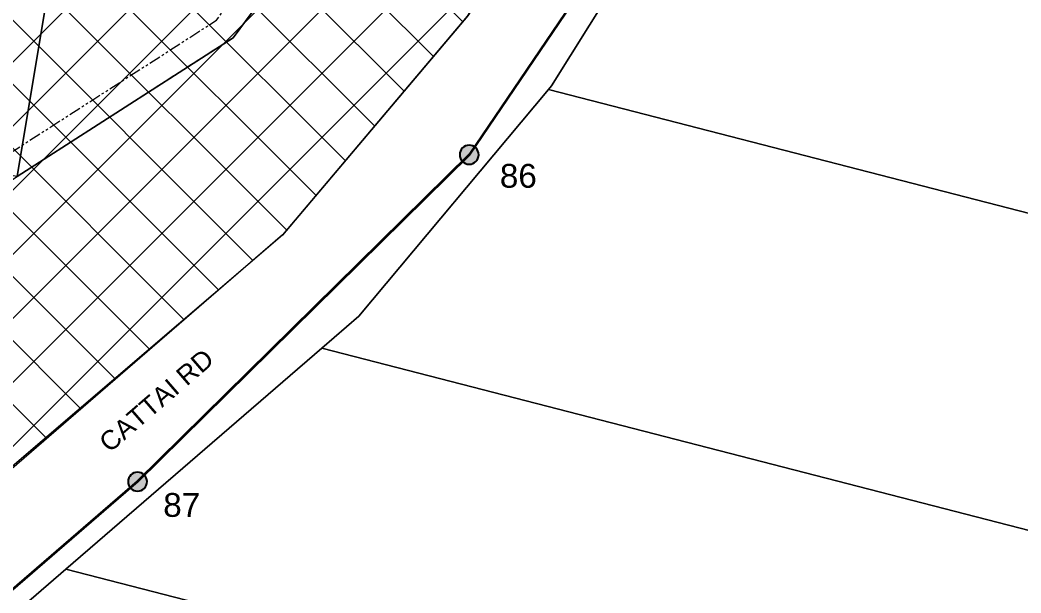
# Model space of a CAD drawing. Header units: metres. Extents: x 301573 to 308964, y 6278036 to 6284182.
# Drawn here: x 302959.6 to 303170, y 6282659.7 to 6282780.2 of the extents above; entities that cross this region are included whole.
import ezdxf
from ezdxf.enums import TextEntityAlignment as Align

# ---------------------------------------------------------------- set-up
doc = ezdxf.new("R2010")
doc.units = ezdxf.units.M
for name, pattern in [('Cable Exist OH', [1, 1, 0]), ('Dash', [5, 3, -2]), ('PHANTOMX2', [5, 2.5, -0.5, 0.5, -0.5, 0.5, -0.5])]:
    doc.linetypes.add(name, pattern=pattern)
doc.layers.get('0').update_dxf_attribs({"color": 6})
doc.layers.add('_User Miscellaneous2', color=31, linetype='Continuous', lineweight=13, transparency=0.3)
doc.layers.add('_User Miscellaneous8', color=63, linetype='Continuous', lineweight=13, transparency=0.6)
for name, color, linetype, lineweight in [('_User_HV_Exist', 1, 'Continuous', 35), ('Cadastre Developer_SP_NEW', 70, 'Continuous', 15), ('Cadastre Land Parcels_SP_EXT', 95, 'Continuous', 15), ('Cadastre Road Names_SP_HV_LV_SL_EXT', 7, 'Continuous', 15), ('Cadastre Roads_SP_EXT', 46, 'Continuous', 15), ('Mains_HV_EXT', 13, 'Continuous', 25)]:
    doc.layers.add(name, color=color, linetype=linetype, lineweight=lineweight)
doc.layers.add('OH_Details_SP_MISC', color=7, linetype='Continuous')
doc.layers.add('SupportsOH_SP_TR_HV_LV_SL_EXT', color=7, linetype='Continuous')
doc.layers.get('0').freeze()
doc.styles.add('POLE_LABEL', font='arial.ttf', dxfattribs={"height": 2})
doc.styles.get("Standard").update_dxf_attribs({"font": 'arial.ttf'})

# ---------------------------------------------------------------- blocks, each defined once
blk = doc.blocks.new('POLE_EXT')
blk.add_hatch(color=256).paths.add_polyline_path([(-1, 0, 1), (1, 0, 1)])
blk.add_lwpolyline([(-1, 0, 1), (1, 0, 1)], format="xyb", close=True)
at = {"flags": 8}
blk.add_attdef('pNumber', text='', height=2, dxfattribs=at).set_placement((3, 2.5), align=Align.MIDDLE_CENTER)
at = {"style": 'POLE_LABEL', "flags": 9}
for tag, p in [('STRUCTURE_PLANT_NUMBER', (1.35, 0.03)), ('STREET_CODE', (1.35, -0.2))]:
    blk.add_attdef(tag, text='', height=0.2, dxfattribs=at).set_placement(p, align=Align.MIDDLE_LEFT)
at = {"flags": 9}
for tag, p in [('OWNED_BY', (1.35, -0.4)), ('SPECIAL_USE', (1.35, -0.8)), ('STATE', (1.35, -1)), ('PARENT', (1.35, -0.6)), ('cLV', (1.35, -1.4)), ('hDepth', (1.35, -1.6)), ('hDia', (1.35, -1.8)), ('cHV', (1.35, -2)), ('USAGE', (1.35, -1.2)), ('LBRACKET', (1.35, -2.2)), ('LExisting', (1.35, -2.4)), ('LANTNUMBER', (1.35, -2.6)), ('LOther', (1.35, -2.8)), ('LRemove', (1.35, -3)), ('LEGEND', (1.35, -3.2)), ('cLinedev', (1.35, -3.4)), ('pExisting', (1.35, -3.8)), ('LOCATION', (1.35, -3.6)), ('PFNUMBER', (1.35, -4)), ('NEWPFNUMBER', (1.35, -4.2)), ('pFooting', (1.35, -4.4)), ('pNew', (1.35, -4.6)), ('pRelocate', (1.35, -5)), ('pRemove', (1.35, -5.2)), ('pReplace', (1.35, -5.4)), ('pStay', (1.35, -5.6)), ('pType', (1.35, -5.8)), ('cspan', (1.35, -6)), ('STREETNAME', (1.35, -6.2)), ('SUBURB', (1.35, -6.4)), ('OPERATED_BY', (1.36, -7.01)), ('NOTES', (1.35, -6.6)), ('MAINTAINED_BY', (1.36, -6.81))]:
    blk.add_attdef(tag, text='', height=0.2, dxfattribs=at).set_placement(p, align=Align.MIDDLE_LEFT)
at = {"flags": 1}
blk.add_attdef('Z', (1.35, -7.33), '', height=0.2, dxfattribs=at)

msp = doc.modelspace()

# ---------------------------------------------------------------- hatches: boundary and pattern name
at = {"layer": '_User Miscellaneous8', "transparency": 33554559}
h = msp.add_hatch(dxfattribs=at)
h.set_pattern_fill('ANSI37', color=21, scale=3, angle=90)
edge = h.paths.add_edge_path()
edge.add_line((303004.4187, 6282814.4112), (302971.01143, 6282819.92498))
edge.add_line((302971.01143, 6282819.92498), (302937.41103, 6282825.39871))
edge.add_line((302937.41103, 6282825.39871), (302925.37714, 6282752.88025))
edge.add_line((302925.37714, 6282752.88025), (302891.9636, 6282758.42498))
edge.add_line((302891.9636, 6282758.42498), (302903.8762, 6282830.9736))
edge.add_line((302903.8762, 6282830.9736), (302897.93981, 6282831.9515))
edge.add_line((302897.93981, 6282831.9515), (302886.24982, 6282759.39542))
edge.add_line((302886.24982, 6282759.39542), (302849.41007, 6282765.33091))
edge.add_line((302849.41007, 6282765.33091), (302841.88784, 6282719.95846))
edge.add_line((302841.88784, 6282719.95846), (302780.56497, 6282728.6706))
edge.add_line((302780.56497, 6282728.6706), (302773.62172, 6282679.13846))
edge.add_line((302773.62172, 6282679.13846), (302772.79183, 6282673.21815))
edge.add_line((302772.79183, 6282673.21815), (302771.74182, 6282668.59904))
edge.add_arc((302664.90153, 6282695.23459), 110.1104, 333.6091623, 346.0013765, ccw=False)
edge.add_line((302763.53654, 6282646.2914), (302743.07487, 6282605.04863))
edge.add_line((302743.07487, 6282605.04863), (302857.511, 6282580.72905))
edge.add_line((302857.511, 6282580.72905), (302875.84174, 6282572.73007))
edge.add_line((302875.84174, 6282572.73007), (302906.32272, 6282642.24311))
edge.add_line((302906.32272, 6282642.24311), (303014.75559, 6282735.00224))
edge.add_line((303014.75559, 6282735.00224), (303053.68974, 6282781.07911))
edge.add_line((303053.68974, 6282781.07911), (303142.689, 6282923.30417))
edge.add_line((303142.689, 6282923.30417), (303148.90156, 6282933.20977))
edge.add_line((303148.90156, 6282933.20977), (303050.10317, 6282926.91455))
edge.add_line((303050.10317, 6282926.91455), (303051.90406, 6282863.10849))
edge.add_line((303051.90406, 6282863.10849), (303045.00717, 6282813.80413))
edge.add_line((303045.00717, 6282813.80413), (303038.25574, 6282808.83722))
edge.add_line((303038.25574, 6282808.83722), (303004.4187, 6282814.4112))

# ---------------------------------------------------------------- linework, layer by layer
at = {"layer": '_User Miscellaneous2', "linetype": 'Dash', "ltscale": 0.5}
for p, q in [((303029.32876, 6282810.3075), (303004.35467, 6282776.50276)), ((303004.35467, 6282776.50276), (302958.98254, 6282747.30369))]:
    msp.add_line(p, q, dxfattribs=at)
at = {"layer": '_User Miscellaneous2', "linetype": 'PHANTOMX2', "flags": 128}
msp.add_lwpolyline([(302772.79183, 6282673.21815), (302803.38747, 6282679.72336), (302805.5814, 6282700.82538), (302852.8789, 6282709.26552), (302870.08179, 6282712.33534), (302916.56037, 6282725.94894), (302951.62626, 6282748.51548), (303000.87787, 6282780.21119), (303023.79405, 6282811.23035)], dxfattribs=at)
at = {"layer": '_User_HV_Exist', "linetype": 'Continuous', "flags": 128}
msp.add_lwpolyline([(303090.41205, 6282805.57897), (303054.01104, 6282751.89997), (302984.26703, 6282683.12902), (302921.16696, 6282628.65397), (302897.85602, 6282576.64802), (302873.64901, 6282522.55298), (302841.23097, 6282450.22697), (302803.23197, 6282365.44503), (302869.38399, 6282315.18098), (302918.54288, 6282302.54655)], dxfattribs=at)
at = {"layer": 'Cadastre Developer_SP_NEW', "color": 6, "lineweight": 0, "flags": 128}
msp.add_lwpolyline([(302782.38089, 6282670.16023), (302807.98458, 6282675.58902), (302810.16535, 6282696.56439), (302838.85766, 6282701.68105), (302871.22757, 6282707.46088), (302918.6589, 6282721.35354), (302958.98254, 6282747.30369), (303004.35467, 6282776.50276), (303029.32876, 6282810.3075), (303038.25574, 6282808.83722), (303045.00717, 6282813.80413), (303047.13628, 6282829.02466), (303048.44693, 6282838.39385), (303142.70428, 6282923.31798), (303053.68974, 6282781.07911), (303014.75559, 6282735.00224), (302906.32272, 6282642.24311), (302875.84174, 6282572.73007), (302857.48005, 6282580.72118), (302743.07487, 6282605.04863), (302763.30733, 6282646.41513, 0.065072892), (302771.74182, 6282668.59904)], format="xyb", close=True, dxfattribs=at)
for points in [[(302937.40125, 6282825.45101), (302971.00505, 6282819.88642), (302958.98254, 6282747.30369), (302925.40748, 6282752.91083), (302937.40125, 6282825.45101)], [(302971.00505, 6282819.88642), (303029.32876, 6282810.3075), (303004.35467, 6282776.50276), (302958.98254, 6282747.30369)]]:
    msp.add_lwpolyline(points, close=True, dxfattribs=at)
at = {"layer": 'Cadastre Land Parcels_SP_EXT', "linetype": 'Continuous'}
for points in [[(303403.50796, 6282679.83102), (303449.45196, 6282767.62499), (303210.42902, 6282807.16903), (303107.65702, 6282824.443), (303071.34198, 6282766.36598), (303070.70802, 6282765.608), (303403.50796, 6282679.83102)], [(303372.738, 6282621.03197), (303403.50796, 6282679.83102), (303070.70802, 6282765.608), (303030.808, 6282717.931), (303023.00302, 6282711.19299), (303372.738, 6282621.03197)], [(303344.91499, 6282567.86404), (303372.738, 6282621.03197), (303023.00302, 6282711.19299), (302969.20598, 6282664.75097), (303344.91499, 6282567.86404)], [(303317.64097, 6282515.74497), (303333.74401, 6282546.51599), (303344.91499, 6282567.86404), (302969.20598, 6282664.75097), (302924.45499, 6282626.11702), (302924.22904, 6282625.61202), (303317.64097, 6282515.74497)]]:
    msp.add_lwpolyline(points, close=True, dxfattribs=at)
at = {"layer": 'Cadastre Roads_SP_EXT', "linetype": 'Continuous'}
msp.add_lwpolyline([(302924.45504, 6282626.11701), (302969.20601, 6282664.75104), (303023.00302, 6282711.19298), (303030.80801, 6282717.93097), (303070.70799, 6282765.60804), (303071.34203, 6282766.36596), (303107.65697, 6282824.44298), (303141.394, 6282878.40097), (303169.91799, 6282898.82803), (303169.91799, 6282898.82803), (303158.90503, 6282916.64398), (303148.90296, 6282933.20745), (303082.70221, 6282827.58984), (303053.56452, 6282781.06023), (303014.76992, 6282735.05358), (302956.28502, 6282684.51104), (302906.04031, 6282641.93416)], dxfattribs=at)
at = {"layer": 'Mains_HV_EXT', "linetype": 'Cable Exist OH'}
msp.add_lwpolyline([(302803.23197, 6282365.44503), (302897.85599, 6282576.64803), (302921.16696, 6282628.65397), (302984.26703, 6282683.12902), (303054.01103, 6282751.89996), (303099.79098, 6282819.41799), (303138.42202, 6282881.20002)], dxfattribs=at)
at = {"layer": 'OH_Details_SP_MISC', "color": 30, "linetype": 'Continuous', "flags": 128}
msp.add_lwpolyline([(303094.13412, 6282811.07505), (303054.01104, 6282751.89997), (302984.26703, 6282683.12902), (302921.16696, 6282628.65397), (302897.85602, 6282576.64802), (302873.64901, 6282522.55298), (302841.23097, 6282450.22697), (302803.23197, 6282365.44503), (302869.38399, 6282315.18098), (302918.54288, 6282302.54655)], dxfattribs=at)

# ---------------------------------------------------------------- block references
at = {"layer": 'SupportsOH_SP_TR_HV_LV_SL_EXT'}
ref = msp.add_blockref('POLE_EXT', (303054.01104, 6282751.89997), dxfattribs=dict(at, xscale=2, yscale=2, zscale=2))
ref.add_attrib('ASSET_NUM', '86', dxfattribs={"layer": '0', "height": 5, "rotation": 359.9839408, "style": 'POLE_LABEL'}).set_placement((303060.45978, 6282749.96006), align=Align.TOP_LEFT)
ref = msp.add_blockref('POLE_EXT', (302984.26703, 6282683.12902), dxfattribs=dict(at, xscale=2, yscale=2, zscale=2))
ref.add_attrib('ASSET_NUM', '87', dxfattribs={"layer": '0', "height": 5, "rotation": 359.9327396, "style": 'POLE_LABEL'}).set_placement((302989.67409, 6282680.7323), align=Align.TOP_LEFT)

# ---------------------------------------------------------------- texts
at = {"layer": 'Cadastre Road Names_SP_HV_LV_SL_EXT'}
msp.add_text('CATTAI RD', height=4, rotation=40.8333337, dxfattribs=at).set_placement((302978.37488, 6282689.07394))

doc.saveas('drawing.dxf')
